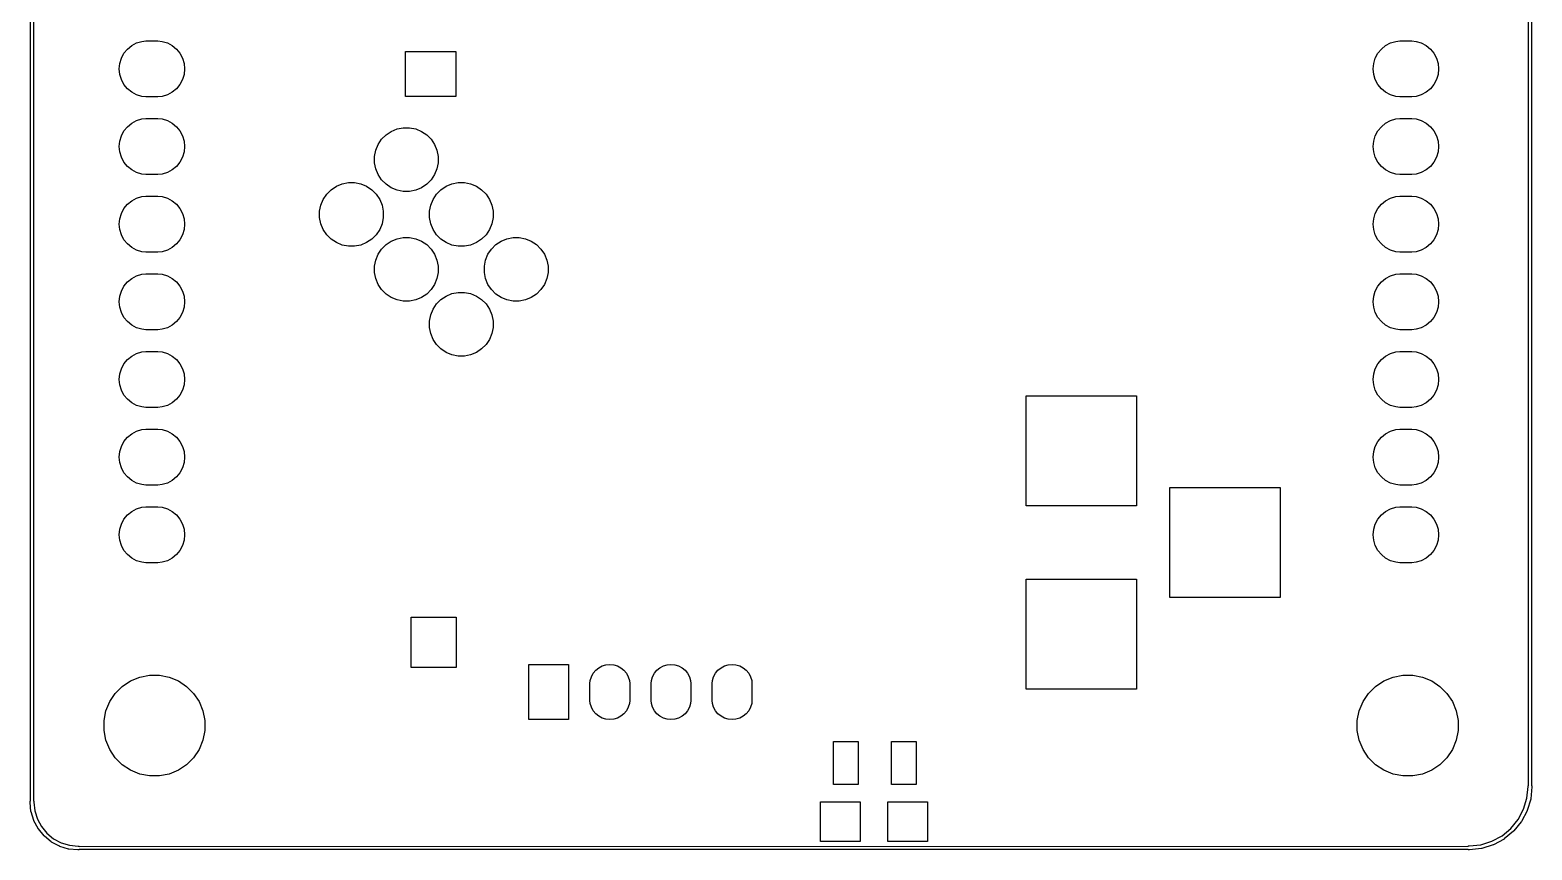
# Model space of a CAD drawing. Extents: x 84.4 to 133.6, y -110.1 to -54.9.
# Drawn here: x 84.43 to 133.56, y -110.07 to -83.25 of the extents above; entities that cross this region are included whole.
import ezdxf

# ---------------------------------------------------------------- set-up
doc = ezdxf.new("R2010")
doc.units = 0
doc.layers.add('BLACK', color=7, linetype='CONTINUOUS')

msp = doc.modelspace()

# ---------------------------------------------------------------- linework, layer by layer
at = {"layer": 'BLACK', "linetype": 'CONTINUOUS'}
for p, q in [((84.4431, -108.461), (84.45, -56.5389)), ((84.55, -56.5388), (84.5431, -108.461)), ((133.45, -107.961), (133.45, -56.5387)), ((133.55, -56.5387), (133.55, -107.961)), ((87.4169, -84.1672), (87.5017, -84.0085)), ((87.5017, -84.0085), (87.6159, -83.8694)), ((87.6159, -83.8694), (87.755, -83.7552)), ((87.755, -83.7552), (87.9137, -83.6704)), ((87.9137, -83.6704), (88.0859, -83.6181)), ((88.0859, -83.6181), (88.2201, -83.6049)), ((88.2201, -83.6049), (88.6147, -83.6049)), ((88.6147, -83.6049), (88.7489, -83.6181)), ((88.7489, -83.6181), (88.9211, -83.6704)), ((88.9211, -83.6704), (89.0798, -83.7552)), ((89.0798, -83.7552), (89.2189, -83.8694)), ((89.2189, -83.8694), (89.3331, -84.0085)), ((89.3331, -84.0085), (89.4179, -84.1672)), ((96.7105, -83.947), (98.3615, -83.947)), ((96.7105, -85.4202), (96.7105, -83.947)), ((98.3615, -83.947), (98.3615, -85.4202)), ((128.438, -84.1672), (128.523, -84.0085)), ((128.523, -84.0085), (128.637, -83.8694)), ((128.637, -83.8694), (128.776, -83.7552)), ((128.776, -83.7552), (128.935, -83.6704)), ((128.935, -83.6704), (129.107, -83.6181)), ((129.107, -83.6181), (129.241, -83.6049)), ((129.241, -83.6049), (129.636, -83.6049)), ((129.636, -83.6049), (129.77, -83.6181)), ((129.77, -83.6181), (129.942, -83.6704)), ((129.942, -83.6704), (130.101, -83.7552)), ((130.101, -83.7552), (130.24, -83.8694)), ((130.24, -83.8694), (130.354, -84.0085)), ((130.354, -84.0085), (130.439, -84.1672)), ((87.347, -84.5185), (87.3646, -84.3394)), ((87.3646, -84.3394), (87.4169, -84.1672)), ((89.4179, -84.1672), (89.4702, -84.3394)), ((89.4702, -84.3394), (89.4878, -84.5185)), ((128.368, -84.5185), (128.386, -84.3394)), ((128.386, -84.3394), (128.438, -84.1672)), ((130.439, -84.1672), (130.491, -84.3394)), ((130.491, -84.3394), (130.509, -84.5185)), ((87.3646, -84.6976), (87.347, -84.5185)), ((87.4169, -84.8698), (87.3646, -84.6976)), ((87.5017, -85.0285), (87.4169, -84.8698)), ((89.4179, -84.8698), (89.3331, -85.0285)), ((89.4702, -84.6976), (89.4179, -84.8698)), ((89.4878, -84.5185), (89.4702, -84.6976)), ((128.386, -84.6976), (128.368, -84.5185)), ((128.438, -84.8698), (128.386, -84.6976)), ((128.523, -85.0285), (128.438, -84.8698)), ((130.439, -84.8698), (130.354, -85.0285)), ((130.491, -84.6976), (130.439, -84.8698)), ((130.509, -84.5185), (130.491, -84.6976)), ((87.6159, -85.1676), (87.5017, -85.0285)), ((87.755, -85.2818), (87.6159, -85.1676)), ((87.9137, -85.3666), (87.755, -85.2818)), ((88.0859, -85.4189), (87.9137, -85.3666)), ((88.2201, -85.4321), (88.0859, -85.4189)), ((88.6147, -85.4321), (88.2201, -85.4321)), ((88.7489, -85.4189), (88.6147, -85.4321)), ((88.9211, -85.3666), (88.7489, -85.4189)), ((89.0798, -85.2818), (88.9211, -85.3666)), ((89.2189, -85.1676), (89.0798, -85.2818)), ((89.3331, -85.0285), (89.2189, -85.1676)), ((98.3615, -85.4202), (96.7105, -85.4202)), ((128.637, -85.1676), (128.523, -85.0285)), ((128.776, -85.2818), (128.637, -85.1676)), ((128.935, -85.3666), (128.776, -85.2818)), ((129.107, -85.4189), (128.935, -85.3666)), ((129.241, -85.4321), (129.107, -85.4189)), ((129.636, -85.4321), (129.241, -85.4321)), ((129.77, -85.4189), (129.636, -85.4321)), ((129.942, -85.3666), (129.77, -85.4189)), ((130.101, -85.2818), (129.942, -85.3666)), ((130.24, -85.1676), (130.101, -85.2818)), ((130.354, -85.0285), (130.24, -85.1676)), ((87.5017, -86.5485), (87.6159, -86.4094)), ((87.6159, -86.4094), (87.755, -86.2952)), ((87.755, -86.2952), (87.9137, -86.2104)), ((87.9137, -86.2104), (88.0859, -86.1581)), ((88.0859, -86.1581), (88.2201, -86.1449)), ((88.2201, -86.1449), (88.6147, -86.1449)), ((88.6147, -86.1449), (88.7489, -86.1581)), ((88.7489, -86.1581), (88.9211, -86.2104)), ((88.9211, -86.2104), (89.0798, -86.2952)), ((89.0798, -86.2952), (89.2189, -86.4094)), ((89.2189, -86.4094), (89.3331, -86.5485)), ((96.4375, -86.4836), (96.6387, -86.4435)), ((96.6387, -86.4435), (96.8438, -86.4435)), ((96.8438, -86.4435), (97.045, -86.4836)), ((128.523, -86.5485), (128.637, -86.4094)), ((128.637, -86.4094), (128.776, -86.2952)), ((128.776, -86.2952), (128.935, -86.2104)), ((128.935, -86.2104), (129.107, -86.1581)), ((129.107, -86.1581), (129.241, -86.1449)), ((129.241, -86.1449), (129.636, -86.1449)), ((129.636, -86.1449), (129.77, -86.1581)), ((129.77, -86.1581), (129.942, -86.2104)), ((129.942, -86.2104), (130.101, -86.2952)), ((130.101, -86.2952), (130.24, -86.4094)), ((130.24, -86.4094), (130.354, -86.5485)), ((87.347, -87.0585), (87.3646, -86.8794)), ((87.3646, -86.8794), (87.4169, -86.7072)), ((87.4169, -86.7072), (87.5017, -86.5485)), ((89.3331, -86.5485), (89.4179, -86.7072)), ((89.4179, -86.7072), (89.4702, -86.8794)), ((89.4702, -86.8794), (89.4878, -87.0585)), ((95.8184, -86.9917), (95.9323, -86.8211)), ((95.9323, -86.8211), (96.0774, -86.676)), ((96.0774, -86.676), (96.248, -86.5621)), ((96.248, -86.5621), (96.4375, -86.4836)), ((97.045, -86.4836), (97.2345, -86.5621)), ((97.2345, -86.5621), (97.4051, -86.676)), ((97.4051, -86.676), (97.5502, -86.8211)), ((97.5502, -86.8211), (97.6641, -86.9917)), ((128.368, -87.0585), (128.386, -86.8794)), ((128.386, -86.8794), (128.438, -86.7072)), ((128.438, -86.7072), (128.523, -86.5485)), ((130.354, -86.5485), (130.439, -86.7072)), ((130.439, -86.7072), (130.491, -86.8794)), ((130.491, -86.8794), (130.509, -87.0585)), ((87.3646, -87.2376), (87.347, -87.0585)), ((87.4169, -87.4098), (87.3646, -87.2376)), ((87.5017, -87.5685), (87.4169, -87.4098)), ((89.4179, -87.4098), (89.3331, -87.5685)), ((89.4702, -87.2376), (89.4179, -87.4098)), ((89.4878, -87.0585), (89.4702, -87.2376)), ((95.6999, -87.3824), (95.7399, -87.1812)), ((95.6999, -87.5875), (95.6999, -87.3824)), ((95.7399, -87.1812), (95.8184, -86.9917)), ((97.6641, -86.9917), (97.7426, -87.1812)), ((97.7426, -87.1812), (97.7827, -87.3824)), ((97.7827, -87.3824), (97.7827, -87.5875)), ((128.386, -87.2376), (128.368, -87.0585)), ((128.438, -87.4098), (128.386, -87.2376)), ((128.523, -87.5685), (128.438, -87.4098)), ((130.439, -87.4098), (130.354, -87.5685)), ((130.491, -87.2376), (130.439, -87.4098)), ((130.509, -87.0585), (130.491, -87.2376)), ((87.6159, -87.7076), (87.5017, -87.5685)), ((87.755, -87.8218), (87.6159, -87.7076)), ((87.9137, -87.9066), (87.755, -87.8218)), ((88.0859, -87.9589), (87.9137, -87.9066)), ((88.9211, -87.9066), (88.7489, -87.9589)), ((89.0798, -87.8218), (88.9211, -87.9066)), ((89.2189, -87.7076), (89.0798, -87.8218)), ((89.3331, -87.5685), (89.2189, -87.7076)), ((95.7399, -87.7887), (95.6999, -87.5875)), ((95.8184, -87.9782), (95.7399, -87.7887)), ((97.7426, -87.7887), (97.6641, -87.9782)), ((97.7827, -87.5875), (97.7426, -87.7887)), ((128.637, -87.7076), (128.523, -87.5685)), ((128.776, -87.8218), (128.637, -87.7076)), ((128.935, -87.9066), (128.776, -87.8218)), ((129.107, -87.9589), (128.935, -87.9066)), ((129.942, -87.9066), (129.77, -87.9589)), ((130.101, -87.8218), (129.942, -87.9066)), ((130.24, -87.7076), (130.101, -87.8218)), ((130.354, -87.5685), (130.24, -87.7076)), ((88.2201, -87.9721), (88.0859, -87.9589)), ((88.6147, -87.9721), (88.2201, -87.9721)), ((88.7489, -87.9589), (88.6147, -87.9721)), ((94.2813, -88.4721), (94.4519, -88.3581)), ((94.4519, -88.3581), (94.6414, -88.2796)), ((94.6414, -88.2796), (94.8426, -88.2396)), ((94.8426, -88.2396), (95.0478, -88.2396)), ((95.0478, -88.2396), (95.249, -88.2796)), ((95.249, -88.2796), (95.4385, -88.3581)), ((95.4385, -88.3581), (95.6091, -88.4721)), ((95.9323, -88.1488), (95.8184, -87.9782)), ((96.0774, -88.2939), (95.9323, -88.1488)), ((96.248, -88.4078), (96.0774, -88.2939)), ((96.4375, -88.4863), (96.248, -88.4078)), ((97.2345, -88.4078), (97.045, -88.4863)), ((97.4051, -88.2939), (97.2345, -88.4078)), ((97.5502, -88.1488), (97.4051, -88.2939)), ((97.6641, -87.9782), (97.5502, -88.1488)), ((97.8734, -88.4721), (98.044, -88.3581)), ((98.044, -88.3581), (98.2335, -88.2796)), ((98.2335, -88.2796), (98.4347, -88.2396)), ((98.4347, -88.2396), (98.6399, -88.2396)), ((98.6399, -88.2396), (98.8411, -88.2796)), ((98.8411, -88.2796), (99.0306, -88.3581)), ((99.0306, -88.3581), (99.2012, -88.4721)), ((129.241, -87.9721), (129.107, -87.9589)), ((129.636, -87.9721), (129.241, -87.9721)), ((129.77, -87.9589), (129.636, -87.9721)), ((87.6159, -88.9494), (87.755, -88.8352)), ((87.755, -88.8352), (87.9137, -88.7504)), ((87.9137, -88.7504), (88.0859, -88.6981)), ((88.0859, -88.6981), (88.2201, -88.6849)), ((88.2201, -88.6849), (88.6147, -88.6849)), ((88.6147, -88.6849), (88.7489, -88.6981)), ((88.7489, -88.6981), (88.9211, -88.7504)), ((88.9211, -88.7504), (89.0798, -88.8352)), ((89.0798, -88.8352), (89.2189, -88.9494)), ((93.9438, -88.9772), (94.0223, -88.7877)), ((94.0223, -88.7877), (94.1363, -88.6171)), ((94.1363, -88.6171), (94.2813, -88.4721)), ((95.6091, -88.4721), (95.7541, -88.6171)), ((95.7541, -88.6171), (95.8681, -88.7877)), ((95.8681, -88.7877), (95.9466, -88.9772)), ((96.6387, -88.5263), (96.4375, -88.4863)), ((96.8438, -88.5263), (96.6387, -88.5263)), ((97.045, -88.4863), (96.8438, -88.5263)), ((97.5359, -88.9772), (97.6144, -88.7877)), ((97.6144, -88.7877), (97.7284, -88.6171)), ((97.7284, -88.6171), (97.8734, -88.4721)), ((99.2012, -88.4721), (99.3462, -88.6171)), ((99.3462, -88.6171), (99.4602, -88.7877)), ((99.4602, -88.7877), (99.5387, -88.9772)), ((128.637, -88.9494), (128.776, -88.8352)), ((128.776, -88.8352), (128.935, -88.7504)), ((128.935, -88.7504), (129.107, -88.6981)), ((129.107, -88.6981), (129.241, -88.6849)), ((129.241, -88.6849), (129.636, -88.6849)), ((129.636, -88.6849), (129.77, -88.6981)), ((129.77, -88.6981), (129.942, -88.7504)), ((129.942, -88.7504), (130.101, -88.8352)), ((130.101, -88.8352), (130.24, -88.9494)), ((87.347, -89.5985), (87.3646, -89.4194)), ((87.3646, -89.4194), (87.4169, -89.2472)), ((87.4169, -89.2472), (87.5017, -89.0885)), ((87.5017, -89.0885), (87.6159, -88.9494)), ((89.2189, -88.9494), (89.3331, -89.0885)), ((89.3331, -89.0885), (89.4179, -89.2472)), ((89.4179, -89.2472), (89.4702, -89.4194)), ((89.4702, -89.4194), (89.4878, -89.5985)), ((93.9038, -89.1784), (93.9438, -88.9772)), ((93.9038, -89.3836), (93.9038, -89.1784)), ((93.9438, -89.5848), (93.9038, -89.3836)), ((95.9466, -88.9772), (95.9866, -89.1784)), ((95.9866, -89.3836), (95.9466, -89.5848)), ((95.9866, -89.1784), (95.9866, -89.3836)), ((97.4959, -89.1784), (97.5359, -88.9772)), ((97.4959, -89.3836), (97.4959, -89.1784)), ((97.5359, -89.5848), (97.4959, -89.3836)), ((99.5387, -88.9772), (99.5787, -89.1784)), ((99.5787, -89.3836), (99.5387, -89.5848)), ((99.5787, -89.1784), (99.5787, -89.3836)), ((128.368, -89.5985), (128.386, -89.4194)), ((128.386, -89.4194), (128.438, -89.2472)), ((128.438, -89.2472), (128.523, -89.0885)), ((128.523, -89.0885), (128.637, -88.9494)), ((130.24, -88.9494), (130.354, -89.0885)), ((130.354, -89.0885), (130.439, -89.2472)), ((130.439, -89.2472), (130.491, -89.4194)), ((130.491, -89.4194), (130.509, -89.5985)), ((87.3646, -89.7776), (87.347, -89.5985)), ((87.4169, -89.9498), (87.3646, -89.7776)), ((89.4702, -89.7776), (89.4179, -89.9498)), ((89.4878, -89.5985), (89.4702, -89.7776)), ((94.0223, -89.7743), (93.9438, -89.5848)), ((94.1363, -89.9449), (94.0223, -89.7743)), ((95.8681, -89.7743), (95.7541, -89.9449)), ((95.9466, -89.5848), (95.8681, -89.7743)), ((97.6144, -89.7743), (97.5359, -89.5848)), ((97.7284, -89.9449), (97.6144, -89.7743)), ((99.4602, -89.7743), (99.3462, -89.9449)), ((99.5387, -89.5848), (99.4602, -89.7743)), ((128.386, -89.7776), (128.368, -89.5985)), ((128.438, -89.9498), (128.386, -89.7776)), ((130.491, -89.7776), (130.439, -89.9498)), ((130.509, -89.5985), (130.491, -89.7776)), ((87.5017, -90.1085), (87.4169, -89.9498)), ((87.6159, -90.2476), (87.5017, -90.1085)), ((87.755, -90.3618), (87.6159, -90.2476)), ((87.9137, -90.4466), (87.755, -90.3618)), ((89.0798, -90.3618), (88.9211, -90.4466)), ((89.2189, -90.2476), (89.0798, -90.3618)), ((89.3331, -90.1085), (89.2189, -90.2476)), ((89.4179, -89.9498), (89.3331, -90.1085)), ((94.2813, -90.0899), (94.1363, -89.9449)), ((94.4519, -90.2039), (94.2813, -90.0899)), ((94.6414, -90.2824), (94.4519, -90.2039)), ((94.8426, -90.3224), (94.6414, -90.2824)), ((95.0478, -90.3224), (94.8426, -90.3224)), ((95.249, -90.2824), (95.0478, -90.3224)), ((95.4385, -90.2039), (95.249, -90.2824)), ((95.6091, -90.0899), (95.4385, -90.2039)), ((95.7541, -89.9449), (95.6091, -90.0899)), ((95.9323, -90.4132), (96.0774, -90.2681)), ((96.0774, -90.2681), (96.248, -90.1542)), ((96.248, -90.1542), (96.4375, -90.0757)), ((96.4375, -90.0757), (96.6387, -90.0357)), ((96.6387, -90.0357), (96.8438, -90.0357)), ((96.8438, -90.0357), (97.045, -90.0757)), ((97.045, -90.0757), (97.2345, -90.1542)), ((97.2345, -90.1542), (97.4051, -90.2681)), ((97.4051, -90.2681), (97.5502, -90.4132)), ((97.8734, -90.0899), (97.7284, -89.9449)), ((98.044, -90.2039), (97.8734, -90.0899)), ((98.2335, -90.2824), (98.044, -90.2039)), ((98.4347, -90.3224), (98.2335, -90.2824)), ((98.6399, -90.3224), (98.4347, -90.3224)), ((98.8411, -90.2824), (98.6399, -90.3224)), ((99.0306, -90.2039), (98.8411, -90.2824)), ((99.2012, -90.0899), (99.0306, -90.2039)), ((99.3462, -89.9449), (99.2012, -90.0899)), ((99.5244, -90.4132), (99.6695, -90.2681)), ((99.6695, -90.2681), (99.8401, -90.1542)), ((99.8401, -90.1542), (100.03, -90.0757)), ((100.03, -90.0757), (100.231, -90.0357)), ((100.231, -90.0357), (100.436, -90.0357)), ((100.436, -90.0357), (100.637, -90.0757)), ((100.637, -90.0757), (100.827, -90.1542)), ((100.827, -90.1542), (100.997, -90.2681)), ((100.997, -90.2681), (101.142, -90.4132)), ((128.523, -90.1085), (128.438, -89.9498)), ((128.637, -90.2476), (128.523, -90.1085)), ((128.776, -90.3618), (128.637, -90.2476)), ((128.935, -90.4466), (128.776, -90.3618)), ((130.101, -90.3618), (129.942, -90.4466)), ((130.24, -90.2476), (130.101, -90.3618)), ((130.354, -90.1085), (130.24, -90.2476)), ((130.439, -89.9498), (130.354, -90.1085)), ((88.0859, -90.4989), (87.9137, -90.4466)), ((88.2201, -90.5121), (88.0859, -90.4989)), ((88.6147, -90.5121), (88.2201, -90.5121)), ((88.7489, -90.4989), (88.6147, -90.5121)), ((88.9211, -90.4466), (88.7489, -90.4989)), ((95.6999, -90.9745), (95.7399, -90.7733)), ((95.7399, -90.7733), (95.8184, -90.5838)), ((95.8184, -90.5838), (95.9323, -90.4132)), ((97.5502, -90.4132), (97.6641, -90.5838)), ((97.6641, -90.5838), (97.7426, -90.7733)), ((97.7426, -90.7733), (97.7827, -90.9745)), ((99.292, -90.9745), (99.332, -90.7733)), ((99.332, -90.7733), (99.4105, -90.5838)), ((99.4105, -90.5838), (99.5244, -90.4132)), ((101.142, -90.4132), (101.256, -90.5838)), ((101.256, -90.5838), (101.335, -90.7733)), ((101.335, -90.7733), (101.375, -90.9745)), ((129.107, -90.4989), (128.935, -90.4466)), ((129.241, -90.5121), (129.107, -90.4989)), ((129.636, -90.5121), (129.241, -90.5121)), ((129.77, -90.4989), (129.636, -90.5121)), ((129.942, -90.4466), (129.77, -90.4989)), ((87.6159, -91.4894), (87.755, -91.3752)), ((87.755, -91.3752), (87.9137, -91.2904)), ((87.9137, -91.2904), (88.0859, -91.2381)), ((88.0859, -91.2381), (88.2201, -91.2249)), ((88.2201, -91.2249), (88.6147, -91.2249)), ((88.6147, -91.2249), (88.7489, -91.2381)), ((88.7489, -91.2381), (88.9211, -91.2904)), ((88.9211, -91.2904), (89.0798, -91.3752)), ((89.0798, -91.3752), (89.2189, -91.4894)), ((95.6999, -91.1796), (95.6999, -90.9745)), ((95.7399, -91.3808), (95.6999, -91.1796)), ((95.8184, -91.5703), (95.7399, -91.3808)), ((97.7426, -91.3808), (97.6641, -91.5703)), ((97.7827, -91.1796), (97.7426, -91.3808)), ((97.7827, -90.9745), (97.7827, -91.1796)), ((99.292, -91.1796), (99.292, -90.9745)), ((99.332, -91.3808), (99.292, -91.1796)), ((99.4105, -91.5703), (99.332, -91.3808)), ((101.335, -91.3808), (101.256, -91.5703)), ((101.375, -91.1796), (101.335, -91.3808)), ((101.375, -90.9745), (101.375, -91.1796)), ((128.637, -91.4894), (128.776, -91.3752)), ((128.776, -91.3752), (128.935, -91.2904)), ((128.935, -91.2904), (129.107, -91.2381)), ((129.107, -91.2381), (129.241, -91.2249)), ((129.241, -91.2249), (129.636, -91.2249)), ((129.636, -91.2249), (129.77, -91.2381)), ((129.77, -91.2381), (129.942, -91.2904)), ((129.942, -91.2904), (130.101, -91.3752)), ((130.101, -91.3752), (130.24, -91.4894)), ((87.3646, -91.9594), (87.4169, -91.7872)), ((87.4169, -91.7872), (87.5017, -91.6285)), ((87.5017, -91.6285), (87.6159, -91.4894)), ((89.2189, -91.4894), (89.3331, -91.6285)), ((89.3331, -91.6285), (89.4179, -91.7872)), ((89.4179, -91.7872), (89.4702, -91.9594)), ((95.9323, -91.7409), (95.8184, -91.5703)), ((96.0774, -91.886), (95.9323, -91.7409)), ((97.5502, -91.7409), (97.4051, -91.886)), ((97.6641, -91.5703), (97.5502, -91.7409)), ((98.044, -91.9502), (98.2335, -91.8717)), ((98.2335, -91.8717), (98.4347, -91.8317)), ((98.4347, -91.8317), (98.6399, -91.8317)), ((98.6399, -91.8317), (98.8411, -91.8717)), ((98.8411, -91.8717), (99.0306, -91.9502)), ((99.5244, -91.7409), (99.4105, -91.5703)), ((99.6695, -91.886), (99.5244, -91.7409)), ((101.142, -91.7409), (100.997, -91.886)), ((101.256, -91.5703), (101.142, -91.7409)), ((128.386, -91.9594), (128.438, -91.7872)), ((128.438, -91.7872), (128.523, -91.6285)), ((128.523, -91.6285), (128.637, -91.4894)), ((130.24, -91.4894), (130.354, -91.6285)), ((130.354, -91.6285), (130.439, -91.7872)), ((130.439, -91.7872), (130.491, -91.9594)), ((87.347, -92.1385), (87.3646, -91.9594)), ((87.3646, -92.3176), (87.347, -92.1385)), ((87.4169, -92.4898), (87.3646, -92.3176)), ((89.4702, -92.3176), (89.4179, -92.4898)), ((89.4702, -91.9594), (89.4878, -92.1385)), ((89.4878, -92.1385), (89.4702, -92.3176)), ((96.248, -91.9999), (96.0774, -91.886)), ((96.4375, -92.0784), (96.248, -91.9999)), ((96.6387, -92.1185), (96.4375, -92.0784)), ((96.8438, -92.1185), (96.6387, -92.1185)), ((97.045, -92.0784), (96.8438, -92.1185)), ((97.2345, -91.9999), (97.045, -92.0784)), ((97.4051, -91.886), (97.2345, -91.9999)), ((97.6144, -92.3798), (97.7284, -92.2092)), ((97.7284, -92.2092), (97.8734, -92.0642)), ((97.8734, -92.0642), (98.044, -91.9502)), ((99.0306, -91.9502), (99.2012, -92.0642)), ((99.2012, -92.0642), (99.3462, -92.2092)), ((99.3462, -92.2092), (99.4602, -92.3798)), ((99.8401, -91.9999), (99.6695, -91.886)), ((100.03, -92.0784), (99.8401, -91.9999)), ((100.231, -92.1185), (100.03, -92.0784)), ((100.436, -92.1185), (100.231, -92.1185)), ((100.637, -92.0784), (100.436, -92.1185)), ((100.827, -91.9999), (100.637, -92.0784)), ((100.997, -91.886), (100.827, -91.9999)), ((128.368, -92.1385), (128.386, -91.9594)), ((128.386, -92.3176), (128.368, -92.1385)), ((128.438, -92.4898), (128.386, -92.3176)), ((130.491, -92.3176), (130.439, -92.4898)), ((130.491, -91.9594), (130.509, -92.1385)), ((130.509, -92.1385), (130.491, -92.3176)), ((87.5017, -92.6485), (87.4169, -92.4898)), ((87.6159, -92.7876), (87.5017, -92.6485)), ((87.755, -92.9018), (87.6159, -92.7876)), ((89.2189, -92.7876), (89.0798, -92.9018)), ((89.3331, -92.6485), (89.2189, -92.7876)), ((89.4179, -92.4898), (89.3331, -92.6485)), ((97.4959, -92.7705), (97.5359, -92.5693)), ((97.4959, -92.9757), (97.4959, -92.7705)), ((97.5359, -92.5693), (97.6144, -92.3798)), ((99.4602, -92.3798), (99.5387, -92.5693)), ((99.5387, -92.5693), (99.5787, -92.7705)), ((99.5787, -92.7705), (99.5787, -92.9757)), ((128.523, -92.6485), (128.438, -92.4898)), ((128.637, -92.7876), (128.523, -92.6485)), ((128.776, -92.9018), (128.637, -92.7876)), ((130.24, -92.7876), (130.101, -92.9018)), ((130.354, -92.6485), (130.24, -92.7876)), ((130.439, -92.4898), (130.354, -92.6485)), ((87.9137, -92.9866), (87.755, -92.9018)), ((88.0859, -93.0389), (87.9137, -92.9866)), ((88.2201, -93.0521), (88.0859, -93.0389)), ((88.6147, -93.0521), (88.2201, -93.0521)), ((88.7489, -93.0389), (88.6147, -93.0521)), ((88.9211, -92.9866), (88.7489, -93.0389)), ((89.0798, -92.9018), (88.9211, -92.9866)), ((97.5359, -93.1769), (97.4959, -92.9757)), ((97.6144, -93.3664), (97.5359, -93.1769)), ((99.5387, -93.1769), (99.4602, -93.3664)), ((99.5787, -92.9757), (99.5387, -93.1769)), ((128.935, -92.9866), (128.776, -92.9018)), ((129.107, -93.0389), (128.935, -92.9866)), ((129.241, -93.0521), (129.107, -93.0389)), ((129.636, -93.0521), (129.241, -93.0521)), ((129.77, -93.0389), (129.636, -93.0521)), ((129.942, -92.9866), (129.77, -93.0389)), ((130.101, -92.9018), (129.942, -92.9866)), ((87.755, -93.9152), (87.9137, -93.8304)), ((87.9137, -93.8304), (88.0859, -93.7781)), ((88.0859, -93.7781), (88.2201, -93.7649)), ((88.2201, -93.7649), (88.6147, -93.7649)), ((88.6147, -93.7649), (88.7489, -93.7781)), ((88.7489, -93.7781), (88.9211, -93.8304)), ((88.9211, -93.8304), (89.0798, -93.9152)), ((97.7284, -93.537), (97.6144, -93.3664)), ((97.8734, -93.682), (97.7284, -93.537)), ((98.044, -93.796), (97.8734, -93.682)), ((98.2335, -93.8745), (98.044, -93.796)), ((99.0306, -93.796), (98.8411, -93.8745)), ((99.2012, -93.682), (99.0306, -93.796)), ((99.3462, -93.537), (99.2012, -93.682)), ((99.4602, -93.3664), (99.3462, -93.537)), ((128.776, -93.9152), (128.935, -93.8304)), ((128.935, -93.8304), (129.107, -93.7781)), ((129.107, -93.7781), (129.241, -93.7649)), ((129.241, -93.7649), (129.636, -93.7649)), ((129.636, -93.7649), (129.77, -93.7781)), ((129.77, -93.7781), (129.942, -93.8304)), ((129.942, -93.8304), (130.101, -93.9152)), ((87.3646, -94.4994), (87.4169, -94.3272)), ((87.4169, -94.3272), (87.5017, -94.1685)), ((87.5017, -94.1685), (87.6159, -94.0294)), ((87.6159, -94.0294), (87.755, -93.9152)), ((89.0798, -93.9152), (89.2189, -94.0294)), ((89.2189, -94.0294), (89.3331, -94.1685)), ((89.3331, -94.1685), (89.4179, -94.3272)), ((89.4179, -94.3272), (89.4702, -94.4994)), ((98.4347, -93.9145), (98.2335, -93.8745)), ((98.6399, -93.9145), (98.4347, -93.9145)), ((98.8411, -93.8745), (98.6399, -93.9145)), ((128.386, -94.4994), (128.438, -94.3272)), ((128.438, -94.3272), (128.523, -94.1685)), ((128.523, -94.1685), (128.637, -94.0294)), ((128.637, -94.0294), (128.776, -93.9152)), ((130.101, -93.9152), (130.24, -94.0294)), ((130.24, -94.0294), (130.354, -94.1685)), ((130.354, -94.1685), (130.439, -94.3272)), ((130.439, -94.3272), (130.491, -94.4994)), ((87.347, -94.6785), (87.3646, -94.4994)), ((87.3646, -94.8576), (87.347, -94.6785)), ((89.4702, -94.4994), (89.4878, -94.6785)), ((89.4878, -94.6785), (89.4702, -94.8576)), ((128.368, -94.6785), (128.386, -94.4994)), ((128.386, -94.8576), (128.368, -94.6785)), ((130.491, -94.4994), (130.509, -94.6785)), ((130.509, -94.6785), (130.491, -94.8576)), ((87.4169, -95.0298), (87.3646, -94.8576)), ((87.5017, -95.1885), (87.4169, -95.0298)), ((87.6159, -95.3276), (87.5017, -95.1885)), ((89.3331, -95.1885), (89.2189, -95.3276)), ((89.4179, -95.0298), (89.3331, -95.1885)), ((89.4702, -94.8576), (89.4179, -95.0298)), ((117.021, -98.8153), (117.021, -95.2153)), ((117.021, -95.2153), (120.621, -95.2153)), ((120.621, -95.2153), (120.621, -98.8153)), ((128.438, -95.0298), (128.386, -94.8576)), ((128.523, -95.1885), (128.438, -95.0298)), ((128.637, -95.3276), (128.523, -95.1885)), ((130.354, -95.1885), (130.24, -95.3276)), ((130.439, -95.0298), (130.354, -95.1885)), ((130.491, -94.8576), (130.439, -95.0298)), ((87.755, -95.4418), (87.6159, -95.3276)), ((87.9137, -95.5266), (87.755, -95.4418)), ((88.0859, -95.5789), (87.9137, -95.5266)), ((88.2201, -95.5921), (88.0859, -95.5789)), ((88.6147, -95.5921), (88.2201, -95.5921)), ((88.7489, -95.5789), (88.6147, -95.5921)), ((88.9211, -95.5266), (88.7489, -95.5789)), ((89.0798, -95.4418), (88.9211, -95.5266)), ((89.2189, -95.3276), (89.0798, -95.4418)), ((128.776, -95.4418), (128.637, -95.3276)), ((128.935, -95.5266), (128.776, -95.4418)), ((129.107, -95.5789), (128.935, -95.5266)), ((129.241, -95.5921), (129.107, -95.5789)), ((129.636, -95.5921), (129.241, -95.5921)), ((129.77, -95.5789), (129.636, -95.5921)), ((129.942, -95.5266), (129.77, -95.5789)), ((130.101, -95.4418), (129.942, -95.5266)), ((130.24, -95.3276), (130.101, -95.4418)), ((87.4169, -96.8672), (87.5017, -96.7085)), ((87.5017, -96.7085), (87.6159, -96.5694)), ((87.6159, -96.5694), (87.755, -96.4552)), ((87.755, -96.4552), (87.9137, -96.3704)), ((87.9137, -96.3704), (88.0859, -96.3181)), ((88.0859, -96.3181), (88.2201, -96.3049)), ((88.2201, -96.3049), (88.6147, -96.3049)), ((88.6147, -96.3049), (88.7489, -96.3181)), ((88.7489, -96.3181), (88.9211, -96.3704)), ((88.9211, -96.3704), (89.0798, -96.4552)), ((89.0798, -96.4552), (89.2189, -96.5694)), ((89.2189, -96.5694), (89.3331, -96.7085)), ((89.3331, -96.7085), (89.4179, -96.8672)), ((128.438, -96.8672), (128.523, -96.7085)), ((128.523, -96.7085), (128.637, -96.5694)), ((128.637, -96.5694), (128.776, -96.4552)), ((128.776, -96.4552), (128.935, -96.3704)), ((128.935, -96.3704), (129.107, -96.3181)), ((129.107, -96.3181), (129.241, -96.3049)), ((129.241, -96.3049), (129.636, -96.3049)), ((129.636, -96.3049), (129.77, -96.3181)), ((129.77, -96.3181), (129.942, -96.3704)), ((129.942, -96.3704), (130.101, -96.4552)), ((130.101, -96.4552), (130.24, -96.5694)), ((130.24, -96.5694), (130.354, -96.7085)), ((130.354, -96.7085), (130.439, -96.8672)), ((87.347, -97.2185), (87.3646, -97.0394)), ((87.3646, -97.3976), (87.347, -97.2185)), ((87.3646, -97.0394), (87.4169, -96.8672)), ((89.4179, -96.8672), (89.4702, -97.0394)), ((89.4702, -97.0394), (89.4878, -97.2185)), ((89.4878, -97.2185), (89.4702, -97.3976)), ((128.368, -97.2185), (128.386, -97.0394)), ((128.386, -97.3976), (128.368, -97.2185)), ((128.386, -97.0394), (128.438, -96.8672)), ((130.439, -96.8672), (130.491, -97.0394)), ((130.491, -97.0394), (130.509, -97.2185)), ((130.509, -97.2185), (130.491, -97.3976)), ((87.4169, -97.5698), (87.3646, -97.3976)), ((87.5017, -97.7285), (87.4169, -97.5698)), ((87.6159, -97.8676), (87.5017, -97.7285)), ((89.3331, -97.7285), (89.2189, -97.8676)), ((89.4179, -97.5698), (89.3331, -97.7285)), ((89.4702, -97.3976), (89.4179, -97.5698)), ((128.438, -97.5698), (128.386, -97.3976)), ((128.523, -97.7285), (128.438, -97.5698)), ((128.637, -97.8676), (128.523, -97.7285)), ((130.354, -97.7285), (130.24, -97.8676)), ((130.439, -97.5698), (130.354, -97.7285)), ((130.491, -97.3976), (130.439, -97.5698)), ((87.755, -97.9818), (87.6159, -97.8676)), ((87.9137, -98.0666), (87.755, -97.9818)), ((88.0859, -98.1189), (87.9137, -98.0666)), ((88.2201, -98.1321), (88.0859, -98.1189)), ((88.6147, -98.1321), (88.2201, -98.1321)), ((88.7489, -98.1189), (88.6147, -98.1321)), ((88.9211, -98.0666), (88.7489, -98.1189)), ((89.0798, -97.9818), (88.9211, -98.0666)), ((89.2189, -97.8676), (89.0798, -97.9818)), ((121.721, -101.815), (121.721, -98.2153)), ((121.721, -98.2153), (125.321, -98.2153)), ((125.321, -98.2153), (125.321, -101.815)), ((128.776, -97.9818), (128.637, -97.8676)), ((128.935, -98.0666), (128.776, -97.9818)), ((129.107, -98.1189), (128.935, -98.0666)), ((129.241, -98.1321), (129.107, -98.1189)), ((129.636, -98.1321), (129.241, -98.1321)), ((129.77, -98.1189), (129.636, -98.1321)), ((129.942, -98.0666), (129.77, -98.1189)), ((130.101, -97.9818), (129.942, -98.0666)), ((130.24, -97.8676), (130.101, -97.9818)), ((87.4169, -99.4072), (87.5017, -99.2485)), ((87.5017, -99.2485), (87.6159, -99.1094)), ((87.6159, -99.1094), (87.755, -98.9952)), ((87.755, -98.9952), (87.9137, -98.9104)), ((87.9137, -98.9104), (88.0859, -98.8581)), ((88.0859, -98.8581), (88.2201, -98.8449)), ((88.2201, -98.8449), (88.6147, -98.8449)), ((88.6147, -98.8449), (88.7489, -98.8581)), ((88.7489, -98.8581), (88.9211, -98.9104)), ((88.9211, -98.9104), (89.0798, -98.9952)), ((89.0798, -98.9952), (89.2189, -99.1094)), ((89.2189, -99.1094), (89.3331, -99.2485)), ((89.3331, -99.2485), (89.4179, -99.4072)), ((120.621, -98.8153), (117.021, -98.8153)), ((128.438, -99.4072), (128.523, -99.2485)), ((128.523, -99.2485), (128.637, -99.1094)), ((128.637, -99.1094), (128.776, -98.9952)), ((128.776, -98.9952), (128.935, -98.9104)), ((128.935, -98.9104), (129.107, -98.8581)), ((129.107, -98.8581), (129.241, -98.8449)), ((129.241, -98.8449), (129.636, -98.8449)), ((129.636, -98.8449), (129.77, -98.8581)), ((129.77, -98.8581), (129.942, -98.9104)), ((129.942, -98.9104), (130.101, -98.9952)), ((130.101, -98.9952), (130.24, -99.1094)), ((130.24, -99.1094), (130.354, -99.2485)), ((130.354, -99.2485), (130.439, -99.4072)), ((87.347, -99.7585), (87.3646, -99.5794)), ((87.3646, -99.5794), (87.4169, -99.4072)), ((89.4179, -99.4072), (89.4702, -99.5794)), ((89.4702, -99.5794), (89.4878, -99.7585)), ((128.368, -99.7585), (128.386, -99.5794)), ((128.386, -99.5794), (128.438, -99.4072)), ((130.439, -99.4072), (130.491, -99.5794)), ((130.491, -99.5794), (130.509, -99.7585)), ((87.3646, -99.9376), (87.347, -99.7585)), ((87.4169, -100.11), (87.3646, -99.9376)), ((87.5017, -100.269), (87.4169, -100.11)), ((89.4179, -100.11), (89.3331, -100.269)), ((89.4702, -99.9376), (89.4179, -100.11)), ((89.4878, -99.7585), (89.4702, -99.9376)), ((128.386, -99.9376), (128.368, -99.7585)), ((128.438, -100.11), (128.386, -99.9376)), ((128.523, -100.269), (128.438, -100.11)), ((130.439, -100.11), (130.354, -100.269)), ((130.491, -99.9376), (130.439, -100.11)), ((130.509, -99.7585), (130.491, -99.9376)), ((87.6159, -100.408), (87.5017, -100.269)), ((87.755, -100.522), (87.6159, -100.408)), ((87.9137, -100.607), (87.755, -100.522)), ((88.0859, -100.659), (87.9137, -100.607)), ((88.2201, -100.672), (88.0859, -100.659)), ((88.6147, -100.672), (88.2201, -100.672)), ((88.7489, -100.659), (88.6147, -100.672)), ((88.9211, -100.607), (88.7489, -100.659)), ((89.0798, -100.522), (88.9211, -100.607)), ((89.2189, -100.408), (89.0798, -100.522)), ((89.3331, -100.269), (89.2189, -100.408)), ((128.637, -100.408), (128.523, -100.269)), ((128.776, -100.522), (128.637, -100.408)), ((128.935, -100.607), (128.776, -100.522)), ((129.107, -100.659), (128.935, -100.607)), ((129.241, -100.672), (129.107, -100.659)), ((129.636, -100.672), (129.241, -100.672)), ((129.77, -100.659), (129.636, -100.672)), ((129.942, -100.607), (129.77, -100.659)), ((130.101, -100.522), (129.942, -100.607)), ((130.24, -100.408), (130.101, -100.522)), ((130.354, -100.269), (130.24, -100.408)), ((117.021, -104.815), (117.021, -101.215)), ((117.021, -101.215), (120.621, -101.215)), ((120.621, -101.215), (120.621, -104.815)), ((125.321, -101.815), (121.721, -101.815)), ((96.901, -104.102), (96.901, -102.451)), ((96.901, -102.451), (98.3742, -102.451)), ((98.3742, -102.451), (98.3742, -104.102)), ((98.3742, -104.102), (96.901, -104.102)), ((100.747, -105.802), (100.747, -104.002)), ((100.747, -104.002), (102.047, -104.002)), ((102.047, -104.002), (102.047, -105.802)), ((102.935, -104.19), (103.034, -104.109)), ((103.034, -104.109), (103.147, -104.049)), ((103.147, -104.049), (103.269, -104.011)), ((103.269, -104.011), (103.397, -103.999)), ((103.397, -103.999), (103.524, -104.011)), ((103.524, -104.011), (103.647, -104.049)), ((103.647, -104.049), (103.76, -104.109)), ((103.76, -104.109), (103.859, -104.19)), ((104.935, -104.19), (105.034, -104.109)), ((105.034, -104.109), (105.147, -104.049)), ((105.147, -104.049), (105.269, -104.011)), ((105.269, -104.011), (105.397, -103.999)), ((105.397, -103.999), (105.524, -104.011)), ((105.524, -104.011), (105.647, -104.049)), ((105.647, -104.049), (105.76, -104.109)), ((105.76, -104.109), (105.859, -104.19)), ((106.935, -104.19), (107.034, -104.109)), ((107.034, -104.109), (107.147, -104.049)), ((107.147, -104.049), (107.269, -104.011)), ((107.269, -104.011), (107.397, -103.999)), ((107.397, -103.999), (107.524, -104.011)), ((107.524, -104.011), (107.647, -104.049)), ((107.647, -104.049), (107.76, -104.109)), ((107.76, -104.109), (107.859, -104.19)), ((87.4482, -104.718), (87.7184, -104.538)), ((87.7184, -104.538), (88.0187, -104.413)), ((88.0187, -104.413), (88.3375, -104.35)), ((88.3375, -104.35), (88.6625, -104.35)), ((88.6625, -104.35), (88.9813, -104.413)), ((88.9813, -104.413), (89.2816, -104.538)), ((89.2816, -104.538), (89.5518, -104.718)), ((102.747, -104.62), (102.756, -104.525)), ((102.747, -105.184), (102.747, -104.62)), ((102.756, -104.525), (102.793, -104.402)), ((102.793, -104.402), (102.854, -104.289)), ((102.854, -104.289), (102.935, -104.19)), ((103.859, -104.19), (103.94, -104.289)), ((103.94, -104.289), (104, -104.402)), ((104, -104.402), (104.037, -104.525)), ((104.037, -104.525), (104.047, -104.62)), ((104.047, -104.62), (104.047, -105.184)), ((104.747, -104.62), (104.756, -104.525)), ((104.747, -105.184), (104.747, -104.62)), ((104.756, -104.525), (104.793, -104.402)), ((104.793, -104.402), (104.854, -104.289)), ((104.854, -104.289), (104.935, -104.19)), ((105.859, -104.19), (105.94, -104.289)), ((105.94, -104.289), (106, -104.402)), ((106, -104.402), (106.037, -104.525)), ((106.037, -104.525), (106.047, -104.62)), ((106.047, -104.62), (106.047, -105.184)), ((106.747, -104.62), (106.756, -104.525)), ((106.747, -105.184), (106.747, -104.62)), ((106.756, -104.525), (106.793, -104.402)), ((106.793, -104.402), (106.854, -104.289)), ((106.854, -104.289), (106.935, -104.19)), ((107.859, -104.19), (107.94, -104.289)), ((107.94, -104.289), (108, -104.402)), ((108, -104.402), (108.037, -104.525)), ((108.037, -104.525), (108.047, -104.62)), ((108.047, -104.62), (108.047, -105.184)), ((128.448, -104.718), (128.718, -104.538)), ((128.718, -104.538), (129.019, -104.413)), ((129.019, -104.413), (129.337, -104.35)), ((129.337, -104.35), (129.663, -104.35)), ((129.663, -104.35), (129.981, -104.413)), ((129.981, -104.413), (130.282, -104.538)), ((130.282, -104.538), (130.552, -104.718)), ((87.0378, -105.218), (87.2184, -104.948)), ((87.2184, -104.948), (87.4482, -104.718)), ((89.5518, -104.718), (89.7816, -104.948)), ((89.7816, -104.948), (89.9622, -105.218)), ((120.621, -104.815), (117.021, -104.815)), ((128.038, -105.218), (128.218, -104.948)), ((128.218, -104.948), (128.448, -104.718)), ((130.552, -104.718), (130.782, -104.948)), ((130.782, -104.948), (130.962, -105.218)), ((86.85, -105.837), (86.9134, -105.519)), ((86.9134, -105.519), (87.0378, -105.218)), ((89.9622, -105.218), (90.0866, -105.519)), ((90.0866, -105.519), (90.15, -105.837)), ((102.756, -105.279), (102.747, -105.184)), ((102.793, -105.402), (102.756, -105.279)), ((102.854, -105.515), (102.793, -105.402)), ((102.935, -105.614), (102.854, -105.515)), ((103.034, -105.695), (102.935, -105.614)), ((103.859, -105.614), (103.76, -105.695)), ((103.94, -105.515), (103.859, -105.614)), ((104, -105.402), (103.94, -105.515)), ((104.037, -105.279), (104, -105.402)), ((104.047, -105.184), (104.037, -105.279)), ((104.756, -105.279), (104.747, -105.184)), ((104.793, -105.402), (104.756, -105.279)), ((104.854, -105.515), (104.793, -105.402)), ((104.935, -105.614), (104.854, -105.515)), ((105.034, -105.695), (104.935, -105.614)), ((105.859, -105.614), (105.76, -105.695)), ((105.94, -105.515), (105.859, -105.614)), ((106, -105.402), (105.94, -105.515)), ((106.037, -105.279), (106, -105.402)), ((106.047, -105.184), (106.037, -105.279)), ((106.756, -105.279), (106.747, -105.184)), ((106.793, -105.402), (106.756, -105.279)), ((106.854, -105.515), (106.793, -105.402)), ((106.935, -105.614), (106.854, -105.515)), ((107.034, -105.695), (106.935, -105.614)), ((107.859, -105.614), (107.76, -105.695)), ((107.94, -105.515), (107.859, -105.614)), ((108, -105.402), (107.94, -105.515)), ((108.037, -105.279), (108, -105.402)), ((108.047, -105.184), (108.037, -105.279)), ((127.85, -105.837), (127.913, -105.519)), ((127.913, -105.519), (128.038, -105.218)), ((130.962, -105.218), (131.087, -105.519)), ((131.087, -105.519), (131.15, -105.837)), ((86.85, -106.163), (86.85, -105.837)), ((90.15, -105.837), (90.15, -106.163)), ((102.047, -105.802), (100.747, -105.802)), ((103.147, -105.755), (103.034, -105.695)), ((103.269, -105.793), (103.147, -105.755)), ((103.397, -105.805), (103.269, -105.793)), ((103.524, -105.793), (103.397, -105.805)), ((103.647, -105.755), (103.524, -105.793)), ((103.76, -105.695), (103.647, -105.755)), ((105.147, -105.755), (105.034, -105.695)), ((105.269, -105.793), (105.147, -105.755)), ((105.397, -105.805), (105.269, -105.793)), ((105.524, -105.793), (105.397, -105.805)), ((105.647, -105.755), (105.524, -105.793)), ((105.76, -105.695), (105.647, -105.755)), ((107.147, -105.755), (107.034, -105.695)), ((107.269, -105.793), (107.147, -105.755)), ((107.397, -105.805), (107.269, -105.793)), ((107.524, -105.793), (107.397, -105.805)), ((107.647, -105.755), (107.524, -105.793)), ((107.76, -105.695), (107.647, -105.755)), ((127.85, -106.163), (127.85, -105.837)), ((131.15, -105.837), (131.15, -106.163)), ((86.9134, -106.481), (86.85, -106.163)), ((87.0378, -106.782), (86.9134, -106.481)), ((90.0866, -106.481), (89.9622, -106.782)), ((90.15, -106.163), (90.0866, -106.481)), ((110.716, -107.924), (110.716, -106.524)), ((110.716, -106.524), (111.516, -106.524)), ((111.516, -106.524), (111.516, -107.924)), ((112.616, -107.924), (112.616, -106.524)), ((112.616, -106.524), (113.416, -106.524)), ((113.416, -106.524), (113.416, -107.924)), ((127.913, -106.481), (127.85, -106.163)), ((128.038, -106.782), (127.913, -106.481)), ((131.087, -106.481), (130.962, -106.782)), ((131.15, -106.163), (131.087, -106.481)), ((87.2184, -107.052), (87.0378, -106.782)), ((87.4482, -107.282), (87.2184, -107.052)), ((89.7816, -107.052), (89.5518, -107.282)), ((89.9622, -106.782), (89.7816, -107.052)), ((128.218, -107.052), (128.038, -106.782)), ((128.448, -107.282), (128.218, -107.052)), ((130.782, -107.052), (130.552, -107.282)), ((130.962, -106.782), (130.782, -107.052)), ((87.7184, -107.462), (87.4482, -107.282)), ((88.0187, -107.587), (87.7184, -107.462)), ((88.3375, -107.65), (88.0187, -107.587)), ((88.9813, -107.587), (88.6625, -107.65)), ((89.2816, -107.462), (88.9813, -107.587)), ((89.5518, -107.282), (89.2816, -107.462)), ((128.718, -107.462), (128.448, -107.282)), ((129.019, -107.587), (128.718, -107.462)), ((129.337, -107.65), (129.019, -107.587)), ((129.981, -107.587), (129.663, -107.65)), ((130.282, -107.462), (129.981, -107.587)), ((130.552, -107.282), (130.282, -107.462)), ((88.6625, -107.65), (88.3375, -107.65)), ((111.516, -107.924), (110.716, -107.924)), ((113.416, -107.924), (112.616, -107.924)), ((129.663, -107.65), (129.337, -107.65)), ((133.399, -108.376), (133.437, -107.994)), ((133.437, -107.993), (133.439, -107.981)), ((133.437, -107.994), (133.437, -107.993)), ((133.439, -107.981), (133.444, -107.969)), ((133.444, -107.969), (133.45, -107.961)), ((133.563, -108.006), (133.525, -108.395)), ((133.55, -107.961), (133.556, -107.97)), ((133.556, -107.97), (133.561, -107.982)), ((133.561, -107.982), (133.563, -107.994)), ((133.563, -107.994), (133.563, -108.006)), ((84.4296, -108.499), (84.4309, -108.487)), ((84.4296, -108.5), (84.4296, -108.499)), ((84.4296, -108.511), (84.4296, -108.5)), ((84.4299, -108.514), (84.4296, -108.511)), ((84.4299, -108.516), (84.4299, -108.514)), ((84.43, -108.517), (84.4299, -108.516)), ((84.4607, -108.81), (84.43, -108.517)), ((84.4309, -108.487), (84.4346, -108.475)), ((84.4346, -108.475), (84.4406, -108.464)), ((84.4406, -108.464), (84.4431, -108.461)), ((84.5431, -108.461), (84.5459, -108.465)), ((84.5459, -108.465), (84.5517, -108.476)), ((84.5517, -108.476), (84.5553, -108.487)), ((84.5553, -108.487), (84.5566, -108.5)), ((84.5566, -108.5), (84.5566, -108.507)), ((84.5566, -108.507), (84.5864, -108.79)), ((110.286, -109.791), (110.286, -108.491)), ((110.286, -108.491), (111.586, -108.491)), ((111.586, -108.491), (111.586, -109.791)), ((112.486, -109.791), (112.486, -108.491)), ((112.486, -108.491), (113.786, -108.491)), ((113.786, -108.491), (113.786, -109.791)), ((133.29, -108.738), (133.399, -108.376)), ((133.523, -108.407), (133.41, -108.78)), ((133.524, -108.401), (133.523, -108.407)), ((133.525, -108.396), (133.524, -108.401)), ((133.525, -108.395), (133.525, -108.396)), ((84.4619, -108.815), (84.4607, -108.81)), ((84.463, -108.821), (84.4619, -108.815)), ((84.4632, -108.822), (84.463, -108.821)), ((84.5502, -109.103), (84.4632, -108.822)), ((84.4632, -108.822), (84.4632, -108.822)), ((84.4632, -108.822), (84.4632, -108.822)), ((84.5864, -108.79), (84.6697, -109.059)), ((84.6697, -109.059), (84.8036, -109.307)), ((132.874, -109.364), (133.113, -109.071)), ((133.113, -109.071), (133.29, -108.738)), ((133.405, -108.792), (133.222, -109.137)), ((133.407, -108.787), (133.405, -108.792)), ((133.41, -108.781), (133.407, -108.787)), ((133.41, -108.78), (133.41, -108.781)), ((84.5524, -109.108), (84.5502, -109.103)), ((84.5546, -109.113), (84.5524, -109.108)), ((84.555, -109.114), (84.5546, -109.113)), ((84.6949, -109.373), (84.555, -109.114)), ((84.6981, -109.378), (84.6949, -109.373)), ((84.7012, -109.382), (84.6981, -109.378)), ((84.7018, -109.383), (84.7012, -109.382)), ((84.8893, -109.61), (84.7018, -109.383)), ((84.7018, -109.383), (84.7018, -109.383)), ((84.7018, -109.383), (84.7018, -109.383)), ((84.8036, -109.307), (84.9831, -109.524)), ((84.9831, -109.524), (85.2014, -109.702)), ((132.583, -109.605), (132.874, -109.364)), ((132.96, -109.458), (132.659, -109.707)), ((132.964, -109.454), (132.96, -109.458)), ((132.968, -109.45), (132.964, -109.454)), ((133.215, -109.147), (132.968, -109.449)), ((132.968, -109.449), (132.968, -109.45)), ((133.218, -109.142), (133.215, -109.147)), ((133.221, -109.137), (133.218, -109.142)), ((133.222, -109.137), (133.221, -109.137)), ((84.8933, -109.614), (84.8893, -109.61)), ((84.8974, -109.618), (84.8933, -109.614)), ((84.8981, -109.618), (84.8974, -109.618)), ((85.126, -109.804), (84.8981, -109.618)), ((85.1307, -109.808), (85.126, -109.804)), ((85.1355, -109.811), (85.1307, -109.808)), ((85.1363, -109.811), (85.1355, -109.811)), ((85.396, -109.949), (85.1363, -109.811)), ((85.1363, -109.811), (85.1363, -109.811)), ((85.1363, -109.811), (85.1363, -109.811)), ((85.2014, -109.702), (85.4501, -109.834)), ((85.4013, -109.951), (85.396, -109.949)), ((85.4066, -109.954), (85.4013, -109.951)), ((85.4074, -109.954), (85.4066, -109.954)), ((85.689, -110.039), (85.4074, -109.954)), ((85.4501, -109.834), (85.7197, -109.916)), ((85.6946, -110.04), (85.689, -110.039)), ((85.7002, -110.041), (85.6946, -110.04)), ((85.7011, -110.041), (85.7002, -110.041)), ((85.9938, -110.07), (85.7011, -110.041)), ((85.7197, -109.916), (86.0062, -109.944)), ((86.0062, -109.944), (86.0071, -109.944)), ((86.0071, -109.944), (86.0192, -109.946)), ((86.0192, -109.946), (86.0306, -109.951)), ((86.039, -110.057), (86.0298, -110.063)), ((86.0306, -109.951), (86.0388, -109.957)), ((86.0388, -109.957), (131.461, -109.95)), ((131.461, -110.05), (86.039, -110.057)), ((111.586, -109.791), (110.286, -109.791)), ((113.786, -109.791), (112.486, -109.791)), ((131.461, -109.95), (131.465, -109.947)), ((131.464, -110.053), (131.461, -110.05)), ((131.475, -110.058), (131.464, -110.053)), ((131.465, -109.947), (131.476, -109.941)), ((131.487, -110.062), (131.475, -110.058)), ((131.476, -109.941), (131.487, -109.938)), ((131.487, -109.938), (131.5, -109.936)), ((131.5, -109.936), (131.511, -109.936)), ((131.511, -109.936), (131.889, -109.897)), ((131.909, -110.022), (131.521, -110.063)), ((131.889, -109.897), (132.25, -109.785)), ((131.914, -110.021), (131.909, -110.022)), ((131.92, -110.02), (131.914, -110.021)), ((131.921, -110.02), (131.92, -110.02)), ((132.294, -109.904), (131.921, -110.02)), ((131.921, -110.02), (131.921, -110.02)), ((131.921, -110.02), (131.921, -110.02)), ((132.25, -109.785), (132.583, -109.605)), ((132.299, -109.902), (132.294, -109.904)), ((132.304, -109.9), (132.299, -109.902)), ((132.305, -109.9), (132.304, -109.9)), ((132.649, -109.714), (132.305, -109.9)), ((132.653, -109.711), (132.649, -109.714)), ((132.658, -109.708), (132.653, -109.711)), ((132.659, -109.707), (132.658, -109.708)), ((86.0062, -110.07), (85.9938, -110.07)), ((86.0184, -110.068), (86.0062, -110.07)), ((86.0298, -110.063), (86.0184, -110.068)), ((131.499, -110.063), (131.487, -110.062)), ((131.5, -110.063), (131.499, -110.063)), ((131.514, -110.063), (131.5, -110.063)), ((131.517, -110.063), (131.514, -110.063)), ((131.52, -110.063), (131.517, -110.063)), ((131.521, -110.063), (131.52, -110.063))]:
    msp.add_line(p, q, dxfattribs=at)

doc.saveas('drawing.dxf')
